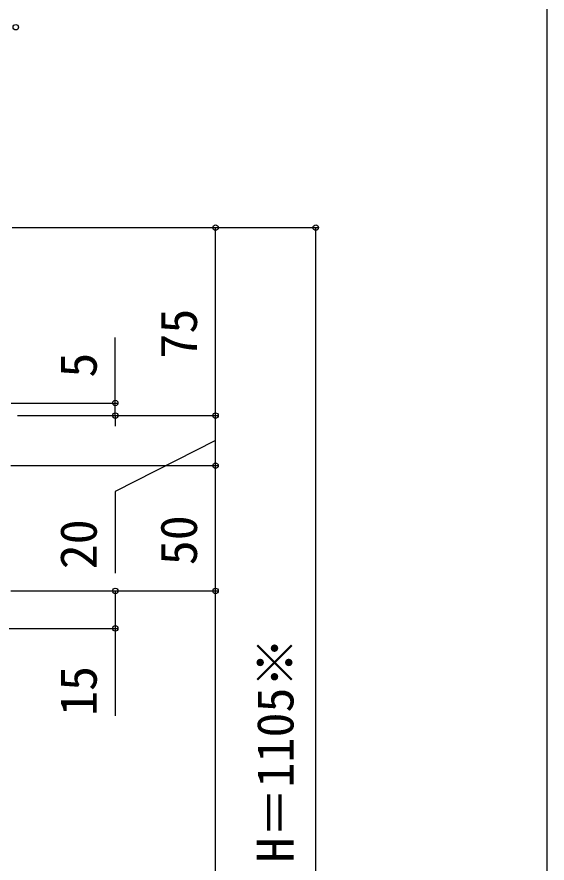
# Model space of a CAD drawing. Units: millimetres, scale not verified. Extents: x -875 to 875, y -1304 to 1297.
# Drawn here: x 663.5 to 875, y 669.7 to 1007.4 of the extents above; entities that cross this region are included whole.
import ezdxf
from ezdxf.enums import TextEntityAlignment as Align

# ---------------------------------------------------------------- set-up
doc = ezdxf.new("R2010")
doc.units = ezdxf.units.MM
doc.header["$LTSCALE"] = 8
doc.layers.add('0-6_YKK_D', color=6, linetype='Continuous')
doc.layers.add('0-7_YKK_ZWAK', color=7, linetype='Continuous')
doc.styles.add('ＭＳ ゴシック', font='')
doc.styles.get('ＭＳ ゴシック').set_extended_font_data('MS Gothic')

msp = doc.modelspace()

# ---------------------------------------------------------------- linework, layer by layer
at = {"layer": '0-6_YKK_D'}
for p, q in [((661.5, 923.333), (743.7, 923.333)), ((661.5, 923.333), (783.7, 923.333)), ((742.7, 848.333), (742.7, 923.333)), ((782.7, 550.8), (782.7, 923.333)), ((702.7, 853.333), (702.7, 879.524)), ((661.2, 853.333), (703.7, 853.333)), ((702.7, 848.333), (702.7, 853.333)), ((663.7, 848.333), (743.7, 848.333)), ((663.7, 848.333), (743.7, 848.333)), ((663.7, 848.333), (703.7, 848.333)), ((702.7, 848.333), (702.7, 844.033)), ((742.7, 828.333), (742.7, 848.333)), ((661, 828.333), (743.7, 828.333)), ((673.5, 828.333), (743.7, 828.333)), ((742.7, 778.333), (742.7, 828.333)), ((661, 778.333), (743.7, 778.333)), ((661, 778.333), (743.7, 778.333)), ((661, 778.333), (703.7, 778.333)), ((742.7, 545.8), (742.7, 778.333)), ((656, 763.333), (703.7, 763.333))]:
    msp.add_line(p, q, dxfattribs=at)
for points in [[(742.7, 838.333), (702.7, 818.026), (702.7, 785.435)], [(702.7, 778.333), (702.7, 763.333), (702.7, 728.488)]]:
    msp.add_lwpolyline(points, dxfattribs=at)
for centre in [(663, 1003.333), (742.7, 923.333), (782.7, 923.333), (702.7, 853.333), (702.7, 848.333), (742.7, 848.333), (742.7, 848.333), (742.7, 828.333), (742.7, 828.333), (702.7, 778.333), (742.7, 778.333), (742.7, 778.333), (702.7, 763.333)]:
    msp.add_circle(centre, 1.075, dxfattribs=at)
at = {"layer": '0-7_YKK_ZWAK'}
msp.add_lwpolyline([(-875, -1304.2), (875, -1304.2), (875, 1245.8)], dxfattribs=at)

# ---------------------------------------------------------------- texts
at = {"layer": '0-6_YKK_D', "style": 'ＭＳ ゴシック'}
for s, p in [('75', (739.7, 871.061)), ('5', (699.7, 863.456)), ('50', (739.7, 788.561)), ('20', (699.7, 786.958)), ('H＝1105※', (778.223, 669.908)), ('15', (699.7, 728.42))]:
    msp.add_text(s, height=14.66, rotation=90, dxfattribs=at).set_placement(p, align=Align.BOTTOM_LEFT)

doc.saveas('drawing.dxf')
